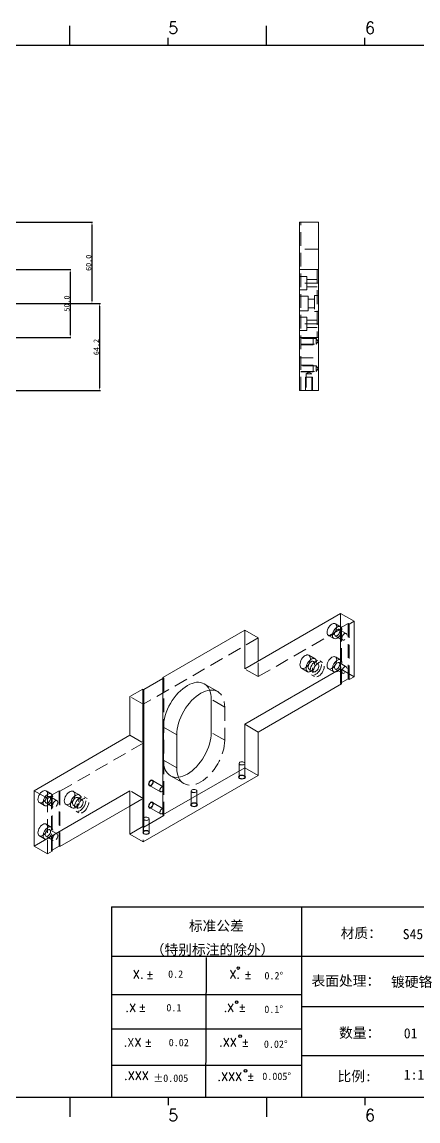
# Model space of a CAD drawing. Extents: x 83 to 30050, y -7164 to 695.
# Drawn here: x 23019 to 23312, y -3795 to -2985 of the extents above; entities that cross this region are included whole.
import ezdxf
from ezdxf.enums import TextEntityAlignment as Align

# ---------------------------------------------------------------- set-up
doc = ezdxf.new("R2010")
doc.units = 0
doc.header["$LTSCALE"] = 8
doc.header["$MEASUREMENT"] = 0
doc.header["$PDSIZE"] = 5
doc.linetypes.add('HIDDEN', pattern=[1.905, 1.27, -0.635])
doc.layers.get('0').update_dxf_attribs({"linetype": 'CONTINUOUS'})
doc.layers.get('Defpoints').update_dxf_attribs({"linetype": 'CONTINUOUS'})
doc.layers.add('41', color=3, linetype='CONTINUOUS')
doc.layers.add('dim', color=82, linetype='CONTINUOUS', lineweight=9)
doc.styles.add('SIMPLEX', font='SIMPLEX')
doc.styles.get("Standard").update_dxf_attribs({"font": '', "height": 4})
doc.styles.get('Standard').set_extended_font_data('SimSun')
doc.dimstyles.new('ISO-25', dxfattribs={"dimtxt": 6, "dimasz": 2.5, "dimexe": 1.25, "dimexo": 0.625, "dimtad": 1, "dimdec": 1, "dimzin": 1, "dimdsep": 46, "dimtxsty": 'Standard', "dimcen": 2.5, "dimadec": 0, "dimazin": 0, "dimtm": 1e-09, "dimtfac": 1, "dimtdec": 1, "dimtmove": 0, "dimatfit": 3, "dimfxl": 1, "dimtolj": 1, "dimtzin": 0, "dimarcsym": 0})

# ---------------------------------------------------------------- blocks, each defined once
blk = doc.blocks.new('A$C0BB32EA6')
at = {"layer": '41'}
for p, q in [((324.77, 427.84), (324.77, 435.66)), ((402.96, 427.84), (402.96, 435.66)), ((615.63, 427.84), (12.02, 427.84)), ((363.87, 427.84), (363.87, 430.97)), ((442.06, 427.84), (442.06, 430.97)), ((341.34, 85.85), (615.63, 85.85)), ((341.34, 85.85), (341.34, 10.32)), ((416.87, 85.85), (416.87, 10.32)), ((615.63, 66.14), (341.34, 66.14)), ((378.86, 10.02), (379.1, 65.84)), ((341.34, 51.12), (416.87, 51.12)), ((615.63, 46.17), (416.87, 46.17)), ((341.34, 37.5), (401.12, 37.5)), ((341.34, 37.5), (416.87, 37.5)), ((615.63, 26.74), (416.87, 26.74)), ((341.34, 23.05), (401.87, 23.05)), ((341.34, 23.05), (401.87, 23.05)), ((341.34, 23.05), (401.87, 23.05)), ((341.34, 23.05), (401.87, 23.05)), ((341.34, 23.05), (401.87, 23.05)), ((341.34, 23.05), (416.87, 23.05)), ((12.02, 10.32), (615.63, 10.32)), ((324.77, 10.32), (324.77, 2.5)), ((326.34, 10.32), (401.87, 10.32)), ((363.87, 10.32), (363.87, 7.19)), ((402.96, 10.32), (402.96, 2.5)), ((442.06, 10.32), (442.06, 7.19))]:
    blk.add_line(p, q, dxfattribs=at)
for centre in [(391.73, 61.61), (391.07, 48.04), (392.49, 34.54), (394.6, 20.83)]:
    blk.add_circle(centre, 0.516, dxfattribs=at)
at = {"layer": '41', "style": 'SIMPLEX'}
for s, height, p in [('5', 4.69, (363.87, 432.54)), ('6', 4.69, (442.06, 432.54)), ('X.', 3.284, (349.84, 57.49)), ('%%p', 3.284, (355.04, 57.36)), ('X.', 3.284, (388.21, 57.49)), ('%%p', 3.284, (394.07, 57.36)), ('.X', 3.284, (346.89, 44.16)), ('%%p', 3.284, (352.09, 44.33)), ('.X', 3.284, (385.9, 44.16)), ('%%p', 3.284, (391.76, 44.33)), ('.XX', 3.284, (346.2, 30.42)), ('%%p', 3.284, (354.44, 30.46)), ('.XX', 3.284, (384.11, 30.42)), ('%%p', 3.284, (393.01, 30.46)), ('.XXX', 3.284, (383.48, 16.83)), ('%%p', 3.284, (395.11, 16.95)), ('5', 4.69, (363.87, 0.87)), ('6', 4.69, (442.06, 0.87))]:
    blk.add_text(s, height=height, dxfattribs=at).set_placement(p)
at = {"layer": '41', "linetype": 'Continuous'}
for s, p in [('标准公差', (372.08, 76.36)), ('材质：', (432.42, 73.5)), ('（特别标注的除外）', (356.94, 66.94)), ('表面处理：', (420.83, 54.55)), ('数量：', (431.79, 33.91)), ('比例:', (431.16, 16.65))]:
    blk.add_text(s, height=4, dxfattribs=at).set_placement(p)
at = {"layer": '41'}
for s, p in [('0.2', (363.82, 57.75)), ('0.2%%D', (402.12, 57.11)), ('0.1', (363.14, 44.41)), ('0.1%%D', (402.07, 43.76)), ('0.02', (364.07, 30.58)), ('0.02%%D', (401.9, 29.93)), ('0.005%%D', (401.27, 17.16))]:
    blk.add_text(s, height=2.929, dxfattribs=at).set_placement(p)
at = {"layer": '41', "style": 'SIMPLEX'}
blk.add_text('.XXX', height=3.284, dxfattribs=at).set_placement((351.31, 18.87), align=Align.MIDDLE_CENTER)
at = {"layer": '41'}
blk.add_text('%%P0.005', height=2.929, dxfattribs=at).set_placement((364.87, 17.89), align=Align.MIDDLE_CENTER)
at = {"layer": '41', "linetype": 'Continuous'}
for tag, p in [('材质', (457.07, 73.08)), ('代号', (522.6, 73.29)), ('表面处理', (452.44, 54.13)), ('审核', (523.65, 54.34)), ('名称', (585.81, 54.97)), ('数量', (457.5, 33.7)), ('设计', (523.23, 34.13)), ('件号', (586.65, 33.91)), ('比例', (457.5, 17.28)), ('版本', (587.08, 16.23))]:
    blk.add_attdef(tag, p, '', height=4, dxfattribs=at)
blk = doc.blocks.new('*D1103')
at = {"layer": 'Defpoints', "color": 0}
for p in [(22989.61, -3167.45), (22989.61, -3217.45), (23055.02, -3217.45)]:
    blk.add_point(p, dxfattribs=at)
at = {"layer": 'dim', "color": 0, "lineweight": -2}
for p, q in [((22990.11, -3167.45), (23055.52, -3167.45)), ((23055.02, -3169.45), (23055.02, -3215.45)), ((22990.11, -3217.45), (23055.52, -3217.45))]:
    blk.add_line(p, q, dxfattribs=at)
at = {"layer": 'dim', "color": 0}
for points in [[(23054.68, -3169.45), (23055.35, -3169.45), (23055.02, -3167.45)], [(23054.68, -3215.45), (23055.35, -3215.45), (23055.02, -3217.45)]]:
    blk.add_solid(points, dxfattribs=at)
at = {"layer": 'dim', "color": 0, "insert": (23052.52, -3192.45), "char_height": 4, "attachment_point": 5, "rotation": 90}
blk.add_mtext('\\A1;50.0', dxfattribs=at)
blk = doc.blocks.new('*D1104')
at = {"layer": 'Defpoints', "color": 0}
for p in [(22989.61, -3192.45), (23076.79, -3192.45), (22889.61, -3256.65)]:
    blk.add_point(p, dxfattribs=at)
at = {"layer": 'dim', "color": 0, "lineweight": -2}
for p, q in [((22990.11, -3192.45), (23077.29, -3192.45)), ((23076.79, -3254.65), (23076.79, -3194.45)), ((22890.11, -3256.65), (23077.29, -3256.65))]:
    blk.add_line(p, q, dxfattribs=at)
at = {"layer": 'dim', "color": 0}
for points in [[(23076.46, -3194.45), (23077.13, -3194.45), (23076.79, -3192.45)], [(23076.46, -3254.65), (23077.13, -3254.65), (23076.79, -3256.65)]]:
    blk.add_solid(points, dxfattribs=at)
at = {"layer": 'dim', "color": 0, "insert": (23074.29, -3224.55), "char_height": 4, "attachment_point": 5, "rotation": 90}
blk.add_mtext('\\A1;64.2', dxfattribs=at)
blk = doc.blocks.new('*D1105')
at = {"layer": 'Defpoints', "color": 0}
for p in [(22889.61, -3132.45), (22989.61, -3192.45), (23071.1, -3192.45)]:
    blk.add_point(p, dxfattribs=at)
at = {"layer": 'dim', "color": 0, "lineweight": -2}
for p, q in [((22890.11, -3132.45), (23071.6, -3132.45)), ((23071.1, -3134.45), (23071.1, -3190.45)), ((22990.11, -3192.45), (23071.6, -3192.45))]:
    blk.add_line(p, q, dxfattribs=at)
at = {"layer": 'dim', "color": 0}
for points in [[(23070.76, -3134.45), (23071.43, -3134.45), (23071.1, -3132.45)], [(23070.76, -3190.45), (23071.43, -3190.45), (23071.1, -3192.45)]]:
    blk.add_solid(points, dxfattribs=at)
at = {"layer": 'dim', "color": 0, "insert": (23068.6, -3162.45), "char_height": 4, "attachment_point": 5, "rotation": 90}
blk.add_mtext('\\A1;60.0', dxfattribs=at)

msp = doc.modelspace()

# ---------------------------------------------------------------- linework, layer by layer
at = {"color": 7, "linetype": 'Continuous', "lineweight": 15}
for p, q in [((23224.309, -3132.451), (23238.309, -3132.451)), ((23224.309, -3167.451), (23224.309, -3132.451)), ((23238.309, -3167.451), (23238.309, -3132.451)), ((23224.309, -3217.451), (23224.309, -3167.451)), ((23224.309, -3167.451), (23238.309, -3167.451)), ((23238.309, -3217.451), (23238.309, -3167.451)), ((23224.309, -3217.451), (23238.309, -3217.451)), ((23224.309, -3256.651), (23224.309, -3217.451)), ((23238.309, -3256.651), (23238.309, -3217.451)), ((23238.309, -3256.651), (23224.309, -3256.651)), ((23254.656, -3421.11), (23183.945, -3461.93)), ((23254.656, -3461.937), (23254.656, -3421.11)), ((23254.656, -3421.11), (23264.555, -3426.825)), ((23264.555, -3467.652), (23264.555, -3426.825)), ((23123.487, -3468.253), (23183.945, -3433.351)), ((23183.945, -3461.93), (23183.945, -3433.351)), ((23183.945, -3433.351), (23193.844, -3439.066)), ((23193.844, -3456.215), (23193.844, -3439.066)), ((23123.487, -3469.069), (23109.345, -3477.233)), ((23123.487, -3569.667), (23123.487, -3468.253)), ((23183.945, -3502.757), (23254.656, -3461.937)), ((23254.656, -3461.937), (23264.555, -3467.652)), ((23261.019, -3469.693), (23264.555, -3467.652)), ((23099.092, -3482.336), (23108.638, -3476.825)), ((23108.638, -3476.825), (23108.638, -3578.239)), ((23109.345, -3477.233), (23108.638, -3476.825)), ((23193.844, -3508.472), (23255.363, -3472.958)), ((23260.312, -3469.285), (23254.656, -3472.55)), ((23254.656, -3472.55), (23255.363, -3472.958)), ((23255.363, -3472.958), (23255.363, -3472.142)), ((23260.312, -3469.285), (23261.019, -3469.693)), ((23099.092, -3482.336), (23099.092, -3510.915)), ((23109.345, -3477.233), (23109.345, -3578.648)), ((23159.196, -3508.879), (23159.196, -3484.383)), ((23123.841, -3504.793), (23123.841, -3529.289)), ((23133.74, -3510.508), (23123.841, -3504.793)), ((23183.945, -3534.766), (23183.945, -3502.757)), ((23183.945, -3502.757), (23193.844, -3508.472)), ((23193.844, -3540.481), (23193.844, -3508.472)), ((23099.092, -3510.915), (23028.381, -3551.735)), ((23133.74, -3535.004), (23133.74, -3510.508)), ((23133.74, -3535.004), (23123.841, -3529.289)), ((23108.992, -3589.465), (23193.844, -3540.481)), ((23183.945, -3534.766), (23123.487, -3569.667)), ((23193.844, -3540.481), (23183.945, -3534.766)), ((23028.381, -3551.735), (23028.381, -3592.562)), ((23028.381, -3592.562), (23099.092, -3551.742)), ((23099.092, -3551.742), (23099.092, -3583.75)), ((23047.473, -3592.97), (23099.092, -3563.172)), ((23109.345, -3578.648), (23124.194, -3570.075)), ((23124.194, -3570.075), (23123.487, -3569.667)), ((23108.638, -3578.239), (23099.092, -3583.75)), ((23109.345, -3578.648), (23108.638, -3578.239)), ((23099.092, -3583.75), (23108.992, -3589.465)), ((23028.381, -3592.562), (23038.281, -3598.277)), ((23038.281, -3598.277), (23041.816, -3596.236)), ((23046.766, -3592.562), (23041.109, -3595.828)), ((23041.109, -3595.828), (23041.816, -3596.236)), ((23041.816, -3596.236), (23041.816, -3595.42)), ((23046.766, -3592.562), (23047.473, -3592.97))]:
    msp.add_line(p, q, dxfattribs=at)
at = {"color": 7, "linetype": 'HIDDEN', "lineweight": 0}
for p, q in [((23225.309, -3256.651), (23225.309, -3132.451)), ((23238.309, -3152.451), (23224.309, -3152.451)), ((23237.309, -3167.451), (23237.309, -3217.451)), ((23229.709, -3172.451), (23224.309, -3172.451)), ((23229.709, -3177.451), (23229.709, -3172.451)), ((23237.309, -3174.701), (23229.709, -3174.701)), ((23238.309, -3177.451), (23224.309, -3177.451)), ((23224.309, -3182.451), (23229.709, -3182.451)), ((23229.709, -3182.451), (23229.709, -3177.451)), ((23229.709, -3180.201), (23237.309, -3180.201)), ((23230.709, -3186.951), (23224.309, -3186.951)), ((23230.709, -3192.451), (23230.709, -3186.951)), ((23235.309, -3189.151), (23230.709, -3189.151)), ((23230.709, -3197.951), (23230.709, -3192.451)), ((23235.309, -3186.451), (23235.309, -3198.451)), ((23238.309, -3186.451), (23235.309, -3186.451)), ((23224.309, -3197.951), (23230.709, -3197.951)), ((23230.709, -3195.751), (23235.309, -3195.751)), ((23235.309, -3198.451), (23238.309, -3198.451)), ((23229.709, -3202.451), (23224.309, -3202.451)), ((23238.309, -3207.451), (23224.309, -3207.451)), ((23229.709, -3207.451), (23229.709, -3202.451)), ((23237.309, -3204.701), (23229.709, -3204.701)), ((23229.709, -3212.451), (23229.709, -3207.451)), ((23224.309, -3212.451), (23229.709, -3212.451)), ((23229.709, -3210.201), (23237.309, -3210.201)), ((23236.709, -3218.351), (23225.309, -3218.351)), ((23225.309, -3222.551), (23236.709, -3222.551)), ((23234.309, -3222.951), (23234.309, -3217.951)), ((23236.709, -3220.451), (23236.709, -3218.351)), ((23237.971, -3220.451), (23236.709, -3218.351)), ((23236.709, -3222.551), (23236.709, -3220.451)), ((23236.709, -3222.551), (23237.971, -3220.451)), ((23224.309, -3232.451), (23238.309, -3232.451)), ((23236.709, -3238.351), (23225.309, -3238.351)), ((23234.309, -3242.951), (23234.309, -3237.951)), ((23236.709, -3240.451), (23236.709, -3238.351)), ((23237.971, -3240.451), (23236.709, -3238.351)), ((23236.709, -3242.551), (23236.709, -3240.451)), ((23236.709, -3242.551), (23237.971, -3240.451)), ((23225.309, -3242.551), (23236.709, -3242.551)), ((23233.809, -3246.651), (23228.809, -3246.651)), ((23233.809, -3246.651), (23228.809, -3246.651)), ((23233.809, -3246.651), (23228.809, -3246.651)), ((23231.309, -3242.989), (23229.209, -3244.251)), ((23233.409, -3244.251), (23229.209, -3244.251)), ((23229.209, -3244.251), (23229.209, -3256.651)), ((23233.409, -3244.251), (23231.309, -3242.989)), ((23233.409, -3256.651), (23233.409, -3244.251)), ((23254.656, -3431.723), (23260.312, -3428.458)), ((23260.312, -3428.458), (23260.312, -3469.285)), ((23260.312, -3428.458), (23261.019, -3428.866)), ((23264.555, -3426.825), (23261.019, -3428.866)), ((23255.363, -3432.131), (23193.844, -3467.645)), ((23254.61, -3430.823), (23250.791, -3428.619)), ((23258.859, -3435.874), (23253.485, -3432.772)), ((23254.656, -3431.723), (23255.363, -3432.131)), ((23255.363, -3472.142), (23255.363, -3432.131)), ((23261.019, -3428.866), (23261.019, -3469.693)), ((23193.844, -3439.066), (23108.992, -3488.051)), ((23245.792, -3437.279), (23249.61, -3439.484)), ((23250.735, -3437.535), (23256.109, -3440.637)), ((23235.768, -3454.476), (23231.242, -3451.864)), ((23193.844, -3467.645), (23193.844, -3456.215)), ((23237.921, -3458.259), (23234.668, -3456.382)), ((23241.392, -3457.146), (23239.27, -3455.921)), ((23254.61, -3455.319), (23250.791, -3453.115)), ((23258.859, -3460.37), (23253.485, -3457.268)), ((23124.194, -3468.661), (23123.487, -3468.253)), ((23124.194, -3468.661), (23123.487, -3469.069)), ((23124.194, -3570.075), (23124.194, -3468.661)), ((23193.844, -3467.645), (23183.945, -3461.93)), ((23225.743, -3461.39), (23230.268, -3464.003)), ((23231.368, -3462.097), (23234.621, -3463.975)), ((23233.271, -3466.314), (23235.392, -3467.538)), ((23245.792, -3461.776), (23249.61, -3463.98)), ((23250.735, -3462.031), (23256.109, -3465.134)), ((23254.656, -3472.55), (23254.656, -3461.937)), ((23163.917, -3478.652), (23154.017, -3472.937)), ((23108.992, -3488.051), (23099.092, -3482.336)), ((23169.096, -3490.098), (23159.196, -3484.383)), ((23108.992, -3488.051), (23108.992, -3516.63)), ((23169.096, -3490.098), (23169.096, -3514.594)), ((23169.096, -3514.594), (23159.196, -3508.879)), ((23108.992, -3516.63), (23047.473, -3552.143)), ((23099.092, -3510.915), (23108.992, -3516.63)), ((23179.724, -3531.58), (23179.724, -3541.705)), ((23183.924, -3541.705), (23183.924, -3531.58)), ((23129.019, -3540.735), (23138.919, -3546.45)), ((23113.598, -3547.846), (23121.659, -3552.5)), ((23123.759, -3548.862), (23115.698, -3544.209)), ((23028.381, -3551.735), (23038.281, -3557.45)), ((23041.063, -3554.101), (23037.245, -3551.897)), ((23041.816, -3555.409), (23038.281, -3557.45)), ((23038.281, -3557.45), (23038.281, -3598.277)), ((23045.313, -3559.152), (23039.939, -3556.049)), ((23041.109, -3555.001), (23046.766, -3551.735)), ((23041.109, -3595.828), (23041.109, -3555.001)), ((23041.109, -3555.001), (23041.816, -3555.409)), ((23041.816, -3595.42), (23041.816, -3555.409)), ((23046.766, -3551.735), (23046.766, -3592.562)), ((23046.766, -3551.735), (23047.473, -3552.143)), ((23047.473, -3552.143), (23047.473, -3592.97)), ((23061.82, -3554.894), (23057.294, -3552.282)), ((23063.972, -3558.677), (23060.72, -3556.8)), ((23067.444, -3557.564), (23065.322, -3556.339)), ((23108.992, -3557.457), (23099.092, -3551.742)), ((23099.092, -3563.172), (23108.992, -3557.457)), ((23108.992, -3557.457), (23108.992, -3589.465)), ((23144.368, -3551.99), (23144.368, -3562.115)), ((23148.568, -3562.115), (23148.568, -3551.99)), ((23032.245, -3560.557), (23036.064, -3562.761)), ((23037.189, -3560.813), (23042.563, -3563.915)), ((23051.795, -3561.808), (23056.32, -3564.421)), ((23057.42, -3562.516), (23060.673, -3564.393)), ((23113.598, -3564.177), (23121.659, -3568.83)), ((23123.759, -3565.193), (23115.698, -3560.54)), ((23059.323, -3566.732), (23061.444, -3567.956)), ((23109.013, -3572.401), (23109.013, -3582.526)), ((23113.213, -3582.526), (23113.213, -3572.401)), ((23041.063, -3578.597), (23037.245, -3576.393)), ((23045.313, -3583.648), (23039.939, -3580.546)), ((23032.245, -3585.053), (23036.064, -3587.258)), ((23037.189, -3585.309), (23042.563, -3588.411))]:
    msp.add_line(p, q, dxfattribs=at)
at = {"color": 7, "linetype": 'Continuous', "lineweight": 0}
for p, q in [((23225.309, -3217.951), (23234.309, -3217.951)), ((23225.309, -3222.951), (23234.309, -3222.951)), ((23225.309, -3237.951), (23234.309, -3237.951)), ((23225.309, -3242.951), (23234.309, -3242.951)), ((23228.809, -3256.651), (23228.809, -3246.651)), ((23228.809, -3256.651), (23228.809, -3246.651)), ((23228.809, -3256.651), (23228.809, -3246.651)), ((23233.809, -3256.651), (23233.809, -3246.651)), ((23233.809, -3256.651), (23233.809, -3246.651)), ((23233.809, -3256.651), (23233.809, -3246.651))]:
    msp.add_line(p, q, dxfattribs=at)
at = {"color": 7, "linetype": 'Continuous', "lineweight": 15, "flags": 128}
for points in [[(23251.827, -3430.908), (23251.738, -3430.051), (23251.477, -3429.339), (23251.056, -3428.808), (23250.496, -3428.485), (23249.826, -3428.385), (23249.078, -3428.515), (23248.292, -3428.866), (23247.505, -3429.423), (23246.758, -3430.156), (23246.087, -3431.03), (23245.527, -3431.999), (23245.106, -3433.017), (23244.845, -3434.031), (23244.756, -3434.99), (23244.845, -3435.848), (23245.106, -3436.559), (23245.527, -3437.09), (23246.087, -3437.414), (23246.758, -3437.513), (23247.505, -3437.384), (23248.292, -3437.032), (23249.078, -3436.475), (23249.826, -3435.742), (23250.496, -3434.869), (23251.056, -3433.899), (23251.477, -3432.882), (23251.738, -3431.868), (23251.827, -3430.908)], [(23251.088, -3433.833), (23250.684, -3434.449), (23250.455, -3434.929)], [(23232.382, -3454.382), (23232.297, -3453.497), (23232.045, -3452.749), (23231.639, -3452.171), (23231.095, -3451.787), (23230.437, -3451.615), (23229.694, -3451.662), (23228.899, -3451.926), (23228.086, -3452.395), (23227.291, -3453.05), (23226.548, -3453.86), (23225.89, -3454.792), (23225.346, -3455.804), (23224.94, -3456.851), (23224.688, -3457.889), (23224.603, -3458.872), (23224.688, -3459.757), (23224.94, -3460.505), (23225.346, -3461.083), (23225.89, -3461.467), (23226.548, -3461.639), (23227.291, -3461.592), (23228.086, -3461.328), (23228.899, -3460.859), (23229.694, -3460.204), (23230.437, -3459.394), (23231.095, -3458.462), (23231.639, -3457.45), (23232.045, -3456.403), (23232.297, -3455.365), (23232.382, -3454.382)], [(23251.827, -3455.404), (23251.738, -3454.547), (23251.477, -3453.835), (23251.056, -3453.304), (23250.496, -3452.981), (23249.826, -3452.881), (23249.078, -3453.011), (23248.292, -3453.363), (23247.505, -3453.919), (23246.758, -3454.653), (23246.087, -3455.526), (23245.527, -3456.496), (23245.106, -3457.513), (23244.845, -3458.527), (23244.756, -3459.486), (23244.845, -3460.344), (23245.106, -3461.056), (23245.527, -3461.587), (23246.087, -3461.91), (23246.758, -3462.009), (23247.505, -3461.88), (23248.292, -3461.528), (23249.078, -3460.972), (23249.826, -3460.238), (23250.496, -3459.365), (23251.056, -3458.395), (23251.477, -3457.378), (23251.738, -3456.364), (23251.827, -3455.404)], [(23251.088, -3458.329), (23250.684, -3458.945), (23250.455, -3459.425)], [(23159.196, -3484.383), (23159.111, -3482.431), (23158.856, -3480.596), (23158.435, -3478.897), (23157.85, -3477.348), (23157.109, -3475.965), (23156.217, -3474.762), (23155.183, -3473.749), (23154.018, -3472.937), (23152.733, -3472.334), (23151.34, -3471.945), (23149.852, -3471.774), (23148.283, -3471.823), (23146.65, -3472.091), (23144.967, -3472.576), (23143.251, -3473.272), (23141.518, -3474.174), (23139.786, -3475.273), (23138.07, -3476.558), (23136.387, -3478.016), (23134.753, -3479.634), (23133.185, -3481.396), (23131.697, -3483.284), (23130.304, -3485.282), (23129.018, -3487.37), (23127.853, -3489.526), (23126.82, -3491.732), (23125.928, -3493.965), (23125.186, -3496.204), (23124.602, -3498.428), (23124.18, -3500.615), (23123.926, -3502.743), (23123.841, -3504.793)], [(23133.74, -3510.508), (23133.825, -3508.458), (23134.08, -3506.329), (23134.501, -3504.143), (23135.086, -3501.919), (23135.828, -3499.68), (23136.719, -3497.447), (23137.753, -3495.241), (23138.918, -3493.084), (23140.203, -3490.997), (23141.597, -3488.999), (23143.085, -3487.11), (23144.653, -3485.349), (23146.286, -3483.731), (23147.969, -3482.272), (23149.685, -3480.988), (23151.418, -3479.889), (23153.151, -3478.987), (23154.867, -3478.291), (23156.549, -3477.806), (23157.946, -3477.564)], [(23123.841, -3529.289), (23123.926, -3531.241), (23124.18, -3533.076), (23124.602, -3534.776), (23125.186, -3536.324), (23125.928, -3537.707), (23126.82, -3538.911), (23127.853, -3539.923), (23129.018, -3540.735), (23130.304, -3541.338), (23131.697, -3541.727), (23133.185, -3541.898), (23134.753, -3541.849), (23136.387, -3541.581), (23138.07, -3541.096), (23139.786, -3540.4), (23141.518, -3539.498), (23143.251, -3538.399), (23144.967, -3537.115), (23146.65, -3535.656), (23148.283, -3534.039), (23149.852, -3532.277), (23151.34, -3530.388), (23152.733, -3528.39), (23154.018, -3526.303), (23155.183, -3524.146), (23156.217, -3521.94), (23157.109, -3519.707), (23157.85, -3517.468), (23158.435, -3515.244), (23158.856, -3513.058), (23159.111, -3510.929), (23159.196, -3508.879)], [(23183.308, -3542.562), (23183.727, -3542.218), (23183.916, -3541.811), (23183.852, -3541.391), (23183.544, -3541.01), (23183.028, -3540.712), (23182.367, -3540.534), (23181.64, -3540.498), (23180.936, -3540.607), (23180.339, -3540.848), (23179.92, -3541.193), (23179.731, -3541.6), (23179.795, -3542.019), (23180.103, -3542.401), (23180.619, -3542.698), (23181.28, -3542.876), (23182.007, -3542.913), (23182.711, -3542.804), (23183.308, -3542.562)], [(23116.133, -3545.17), (23116.044, -3545.808), (23115.786, -3546.473), (23115.391, -3547.084), (23114.906, -3547.567), (23114.391, -3547.865), (23113.906, -3547.941), (23113.511, -3547.786), (23113.253, -3547.419), (23113.163, -3546.885), (23113.253, -3546.246), (23113.511, -3545.582), (23113.906, -3544.971), (23114.391, -3544.488), (23114.906, -3544.19), (23115.391, -3544.114), (23115.786, -3544.269), (23116.044, -3544.635), (23116.133, -3545.17)], [(23038.281, -3554.186), (23038.192, -3553.328), (23037.931, -3552.616), (23037.509, -3552.086), (23036.95, -3551.762), (23036.279, -3551.663), (23035.532, -3551.792), (23034.745, -3552.144), (23033.959, -3552.701), (23033.211, -3553.434), (23032.541, -3554.307), (23031.981, -3555.277), (23031.56, -3556.294), (23031.298, -3557.308), (23031.21, -3558.268), (23031.298, -3559.125), (23031.56, -3559.837), (23031.981, -3560.368), (23032.541, -3560.691), (23033.211, -3560.791), (23033.959, -3560.661), (23034.745, -3560.309), (23035.532, -3559.753), (23036.279, -3559.02), (23036.95, -3558.146), (23037.509, -3557.177), (23037.931, -3556.159), (23038.192, -3555.145), (23038.281, -3554.186)], [(23037.542, -3557.111), (23037.138, -3557.727), (23036.909, -3558.206)], [(23058.433, -3554.8), (23058.348, -3553.915), (23058.097, -3553.168), (23057.691, -3552.589), (23057.147, -3552.205), (23056.489, -3552.033), (23055.746, -3552.08), (23054.951, -3552.344), (23054.138, -3552.813), (23053.342, -3553.468), (23052.6, -3554.278), (23051.942, -3555.21), (23051.398, -3556.222), (23050.991, -3557.27), (23050.74, -3558.308), (23050.655, -3559.29), (23050.74, -3560.175), (23050.991, -3560.923), (23051.398, -3561.501), (23051.942, -3561.885), (23052.6, -3562.057), (23053.342, -3562.01), (23054.138, -3561.746), (23054.951, -3561.277), (23055.746, -3560.623), (23056.489, -3559.812), (23057.147, -3558.88), (23057.691, -3557.869), (23058.097, -3556.821), (23058.348, -3555.783), (23058.433, -3554.8)], [(23116.133, -3561.501), (23116.044, -3562.139), (23115.786, -3562.804), (23115.391, -3563.415), (23114.906, -3563.898), (23114.391, -3564.196), (23113.906, -3564.272), (23113.511, -3564.117), (23113.253, -3563.75), (23113.163, -3563.215), (23113.253, -3562.577), (23113.511, -3561.913), (23113.906, -3561.302), (23114.391, -3560.818), (23114.906, -3560.521), (23115.391, -3560.445), (23115.786, -3560.599), (23116.044, -3560.966), (23116.133, -3561.501)], [(23147.953, -3562.973), (23148.371, -3562.628), (23148.56, -3562.221), (23148.497, -3561.802), (23148.188, -3561.42), (23147.673, -3561.122), (23147.012, -3560.944), (23146.285, -3560.908), (23145.581, -3561.017), (23144.983, -3561.258), (23144.565, -3561.603), (23144.376, -3562.01), (23144.44, -3562.429), (23144.748, -3562.811), (23145.264, -3563.109), (23145.925, -3563.286), (23146.651, -3563.323), (23147.356, -3563.214), (23147.953, -3562.973)], [(23038.281, -3578.682), (23038.192, -3577.825), (23037.931, -3577.113), (23037.509, -3576.582), (23036.95, -3576.258), (23036.279, -3576.159), (23035.532, -3576.289), (23034.745, -3576.64), (23033.959, -3577.197), (23033.211, -3577.93), (23032.541, -3578.804), (23031.981, -3579.773), (23031.56, -3580.79), (23031.298, -3581.804), (23031.21, -3582.764), (23031.298, -3583.621), (23031.56, -3584.333), (23031.981, -3584.864), (23032.541, -3585.188), (23033.211, -3585.287), (23033.959, -3585.158), (23034.745, -3584.806), (23035.532, -3584.249), (23036.279, -3583.516), (23036.95, -3582.642), (23037.509, -3581.673), (23037.931, -3580.656), (23038.192, -3579.642), (23038.281, -3578.682)], [(23037.542, -3581.607), (23037.138, -3582.223), (23036.909, -3582.702)], [(23112.598, -3583.383), (23113.016, -3583.038), (23113.205, -3582.631), (23113.141, -3582.212), (23112.833, -3581.83), (23112.317, -3581.533), (23111.656, -3581.355), (23110.93, -3581.318), (23110.225, -3581.427), (23109.628, -3581.668), (23109.21, -3582.013), (23109.021, -3582.42), (23109.084, -3582.839), (23109.393, -3583.221), (23109.908, -3583.519), (23110.569, -3583.697), (23111.296, -3583.733), (23112, -3583.624), (23112.598, -3583.383)]]:
    msp.add_lwpolyline(points, dxfattribs=at)
at = {"color": 7, "linetype": 'HIDDEN', "lineweight": 0, "flags": 128}
for points in [[(23248.587, -3436.847), (23248.574, -3437.194), (23248.663, -3438.052), (23248.925, -3438.764), (23249.346, -3439.295), (23249.906, -3439.618), (23250.576, -3439.717), (23251.323, -3439.588), (23252.11, -3439.236), (23252.897, -3438.68), (23253.644, -3437.946), (23254.314, -3437.073), (23254.874, -3436.103), (23255.295, -3435.086), (23255.557, -3434.072), (23255.645, -3433.112), (23255.645, -3433.112)], [(23250.455, -3434.929), (23250.358, -3435.191), (23250.187, -3435.929), (23250.187, -3436.598), (23250.358, -3437.139), (23250.684, -3437.504), (23251.138, -3437.659), (23251.677, -3437.592), (23252.255, -3437.309), (23252.82, -3436.834), (23253.322, -3436.209), (23253.717, -3435.491), (23253.968, -3434.743), (23254.054, -3434.031), (23254.054, -3434.031)], [(23254.054, -3434.031), (23253.968, -3433.419), (23253.717, -3432.961), (23253.322, -3432.698), (23252.82, -3432.653), (23252.255, -3432.83), (23251.677, -3433.214), (23251.138, -3433.77), (23251.088, -3433.833)], [(23255.645, -3433.112), (23255.557, -3432.255), (23255.295, -3431.543), (23254.874, -3431.012), (23254.314, -3430.689), (23253.644, -3430.59), (23252.897, -3430.719), (23252.11, -3431.071), (23251.815, -3431.255)], [(23259.428, -3437.133), (23259.342, -3436.521), (23259.091, -3436.063), (23258.696, -3435.8), (23258.194, -3435.755), (23257.629, -3435.933), (23257.051, -3436.316), (23256.512, -3436.872), (23256.058, -3437.551), (23255.732, -3438.293), (23255.561, -3439.031), (23255.561, -3439.701), (23255.732, -3440.241), (23256.058, -3440.606), (23256.512, -3440.762), (23257.051, -3440.695), (23257.629, -3440.411), (23258.194, -3439.936), (23258.696, -3439.312), (23259.091, -3438.593), (23259.342, -3437.845), (23259.428, -3437.133)], [(23229.192, -3460.641), (23229.129, -3461.485), (23229.214, -3462.369), (23229.465, -3463.117), (23229.872, -3463.696), (23230.416, -3464.079), (23231.073, -3464.251), (23231.816, -3464.204), (23232.612, -3463.941), (23233.425, -3463.471), (23234.22, -3462.817), (23234.963, -3462.006), (23235.62, -3461.075), (23236.164, -3460.063), (23236.571, -3459.015), (23236.822, -3457.977), (23236.907, -3456.994)], [(23235.351, -3457.892), (23235.265, -3457.215), (23235.012, -3456.688), (23234.611, -3456.351), (23234.092, -3456.227), (23233.493, -3456.327), (23232.859, -3456.643), (23232.237, -3457.152), (23231.672, -3457.815), (23231.208, -3458.584), (23230.878, -3459.402), (23230.706, -3460.207), (23230.706, -3460.941), (23230.878, -3461.549), (23231.208, -3461.985), (23231.672, -3462.218), (23232.237, -3462.23), (23232.859, -3462.02), (23233.493, -3461.604), (23234.092, -3461.012), (23234.611, -3460.289), (23235.012, -3459.489), (23235.265, -3458.669), (23235.351, -3457.892)], [(23232.028, -3463.566), (23232.115, -3462.53), (23232.372, -3461.436), (23232.789, -3460.329), (23233.348, -3459.254), (23234.027, -3458.255), (23234.797, -3457.374), (23235.628, -3456.645), (23236.486, -3456.1), (23237.334, -3455.76), (23238.139, -3455.64), (23238.868, -3455.744), (23239.49, -3456.068), (23239.98, -3456.598), (23240.319, -3457.314), (23240.492, -3458.185), (23240.492, -3459.176), (23240.319, -3460.247), (23239.98, -3461.353), (23239.49, -3462.45), (23238.868, -3463.492), (23238.139, -3464.437), (23237.334, -3465.246), (23236.486, -3465.886), (23235.628, -3466.331), (23234.797, -3466.562), (23234.027, -3466.571), (23233.348, -3466.356), (23232.789, -3465.926), (23232.372, -3465.3), (23232.115, -3464.503), (23232.028, -3463.566)], [(23236.907, -3456.994), (23236.822, -3456.11), (23236.571, -3455.362), (23236.164, -3454.783), (23235.62, -3454.4), (23234.963, -3454.228), (23234.22, -3454.275), (23233.425, -3454.538), (23232.612, -3455.008), (23232.318, -3455.226)], [(23233.937, -3462.464), (23234.024, -3463.141), (23234.277, -3463.668), (23234.678, -3464.006), (23235.197, -3464.129), (23235.796, -3464.03), (23236.43, -3463.714), (23237.052, -3463.205), (23237.616, -3462.542), (23238.081, -3461.773), (23238.411, -3460.955), (23238.582, -3460.15), (23238.582, -3459.416), (23238.411, -3458.808), (23238.081, -3458.372), (23237.616, -3458.139), (23237.052, -3458.127), (23236.43, -3458.337), (23235.796, -3458.753), (23235.197, -3459.344), (23234.678, -3460.067), (23234.277, -3460.868), (23234.024, -3461.687), (23233.937, -3462.464)], [(23234.149, -3464.791), (23234.236, -3463.755), (23234.493, -3462.661), (23234.91, -3461.553), (23235.469, -3460.478), (23236.148, -3459.48), (23236.919, -3458.598), (23237.75, -3457.87), (23238.607, -3457.325), (23239.455, -3456.985), (23240.26, -3456.865), (23240.989, -3456.968), (23241.611, -3457.292), (23242.102, -3457.823), (23242.44, -3458.538), (23242.613, -3459.41), (23242.613, -3460.401), (23242.44, -3461.472), (23242.102, -3462.578), (23241.611, -3463.675), (23240.989, -3464.717), (23240.26, -3465.662), (23239.455, -3466.471), (23238.607, -3467.111), (23237.75, -3467.555), (23236.919, -3467.787), (23236.148, -3467.795), (23235.469, -3467.58), (23234.91, -3467.151), (23234.493, -3466.525), (23234.236, -3465.727), (23234.149, -3464.791)], [(23248.587, -3461.343), (23248.574, -3461.691), (23248.663, -3462.548), (23248.925, -3463.26), (23249.346, -3463.791), (23249.906, -3464.114), (23250.576, -3464.214), (23251.323, -3464.084), (23252.11, -3463.732), (23252.897, -3463.176), (23253.644, -3462.443), (23254.314, -3461.569), (23254.874, -3460.599), (23255.295, -3459.582), (23255.557, -3458.568), (23255.645, -3457.609)], [(23250.455, -3459.425), (23250.358, -3459.687), (23250.187, -3460.425), (23250.187, -3461.094), (23250.358, -3461.635), (23250.684, -3462), (23251.138, -3462.156), (23251.677, -3462.089), (23252.255, -3461.805), (23252.82, -3461.33), (23253.322, -3460.705), (23253.717, -3459.987), (23253.968, -3459.239), (23254.054, -3458.527), (23254.054, -3458.527)], [(23254.054, -3458.527), (23253.968, -3457.915), (23253.717, -3457.457), (23253.322, -3457.194), (23252.82, -3457.149), (23252.255, -3457.327), (23251.677, -3457.71), (23251.138, -3458.266), (23251.088, -3458.329)], [(23255.645, -3457.609), (23255.557, -3456.751), (23255.295, -3456.039), (23254.874, -3455.508), (23254.314, -3455.185), (23253.644, -3455.086), (23252.897, -3455.215), (23252.11, -3455.567), (23251.815, -3455.752)], [(23259.428, -3461.629), (23259.342, -3461.017), (23259.091, -3460.56), (23258.696, -3460.297), (23258.194, -3460.252), (23257.629, -3460.429), (23257.051, -3460.813), (23256.512, -3461.369), (23256.058, -3462.048), (23255.732, -3462.789), (23255.561, -3463.527), (23255.561, -3464.197), (23255.732, -3464.738), (23256.058, -3465.102), (23256.512, -3465.258), (23257.051, -3465.191), (23257.629, -3464.907), (23258.194, -3464.432), (23258.696, -3463.808), (23259.091, -3463.089), (23259.342, -3462.341), (23259.428, -3461.629)], [(23157.946, -3477.564), (23158.183, -3477.538), (23159.751, -3477.489), (23161.239, -3477.66), (23162.633, -3478.049), (23163.918, -3478.652), (23165.083, -3479.464), (23166.116, -3480.476), (23167.008, -3481.68), (23167.75, -3483.063), (23168.334, -3484.611), (23168.756, -3486.311), (23169.01, -3488.146), (23169.096, -3490.098)], [(23169.096, -3514.594), (23169.01, -3516.644), (23168.756, -3518.773), (23168.334, -3520.959), (23167.75, -3523.183), (23167.008, -3525.422), (23166.116, -3527.655), (23165.083, -3529.861), (23163.918, -3532.018), (23162.633, -3534.105), (23161.239, -3536.103), (23159.751, -3537.992), (23158.183, -3539.753), (23156.549, -3541.371), (23154.867, -3542.829), (23153.151, -3544.114), (23151.418, -3545.213), (23149.685, -3546.115), (23147.969, -3546.811), (23146.286, -3547.296), (23144.653, -3547.564), (23143.085, -3547.613), (23141.597, -3547.442), (23140.203, -3547.053), (23138.918, -3546.45), (23137.753, -3545.638), (23136.719, -3544.625), (23135.828, -3543.422), (23135.086, -3542.039), (23134.991, -3541.823)], [(23183.308, -3532.437), (23183.727, -3532.092), (23183.916, -3531.686), (23183.852, -3531.266), (23183.544, -3530.885), (23183.028, -3530.587), (23182.367, -3530.409), (23181.64, -3530.372), (23180.936, -3530.481), (23180.339, -3530.723), (23179.92, -3531.068), (23179.731, -3531.474), (23179.795, -3531.894), (23180.103, -3532.275), (23180.619, -3532.573), (23181.28, -3532.751), (23182.007, -3532.788), (23182.711, -3532.679), (23183.308, -3532.437)], [(23124.194, -3549.824), (23124.105, -3549.289), (23123.847, -3548.922), (23123.452, -3548.767), (23122.967, -3548.843), (23122.452, -3549.141), (23121.967, -3549.625), (23121.572, -3550.235), (23121.314, -3550.9), (23121.224, -3551.538), (23121.314, -3552.073), (23121.572, -3552.44), (23121.967, -3552.595), (23122.452, -3552.518), (23122.967, -3552.221), (23123.452, -3551.737), (23123.847, -3551.126), (23124.105, -3550.462), (23124.194, -3549.824)], [(23035.04, -3560.125), (23035.028, -3560.472), (23035.117, -3561.329), (23035.378, -3562.041), (23035.799, -3562.572), (23036.359, -3562.896), (23037.03, -3562.995), (23037.777, -3562.866), (23038.564, -3562.514), (23039.35, -3561.957), (23040.098, -3561.224), (23040.768, -3560.351), (23041.328, -3559.381), (23041.749, -3558.364), (23042.011, -3557.35), (23042.099, -3556.39), (23042.099, -3556.39)], [(23036.909, -3558.206), (23036.812, -3558.468), (23036.641, -3559.206), (23036.641, -3559.876), (23036.812, -3560.417), (23037.138, -3560.781), (23037.591, -3560.937), (23038.131, -3560.87), (23038.709, -3560.586), (23039.274, -3560.111), (23039.776, -3559.487), (23040.17, -3558.769), (23040.422, -3558.02), (23040.508, -3557.309), (23040.508, -3557.309)], [(23040.508, -3557.309), (23040.422, -3556.697), (23040.17, -3556.239), (23039.776, -3555.976), (23039.274, -3555.931), (23038.709, -3556.108), (23038.131, -3556.492), (23037.591, -3557.048), (23037.542, -3557.111)], [(23042.099, -3556.39), (23042.011, -3555.533), (23041.749, -3554.821), (23041.328, -3554.29), (23040.768, -3553.967), (23040.098, -3553.867), (23039.35, -3553.997), (23038.564, -3554.348), (23038.269, -3554.533)], [(23055.244, -3561.059), (23055.181, -3561.903), (23055.266, -3562.787), (23055.517, -3563.535), (23055.923, -3564.114), (23056.467, -3564.497), (23057.125, -3564.67), (23057.868, -3564.623), (23058.663, -3564.359), (23059.476, -3563.889), (23060.272, -3563.235), (23061.014, -3562.424), (23061.672, -3561.493), (23062.216, -3560.481), (23062.623, -3559.433), (23062.874, -3558.395), (23062.959, -3557.413), (23062.959, -3557.413)], [(23061.403, -3558.311), (23061.317, -3557.634), (23061.064, -3557.107), (23060.662, -3556.769), (23060.143, -3556.645), (23059.545, -3556.745), (23058.911, -3557.061), (23058.288, -3557.57), (23057.724, -3558.233), (23057.26, -3559.002), (23056.929, -3559.82), (23056.758, -3560.625), (23056.758, -3561.359), (23056.929, -3561.967), (23057.26, -3562.403), (23057.724, -3562.636), (23058.288, -3562.648), (23058.911, -3562.438), (23059.545, -3562.022), (23060.143, -3561.43), (23060.662, -3560.708), (23061.064, -3559.907), (23061.317, -3559.088), (23061.403, -3558.311)], [(23058.08, -3563.985), (23058.167, -3562.948), (23058.424, -3561.854), (23058.84, -3560.747), (23059.399, -3559.672), (23060.078, -3558.673), (23060.849, -3557.792), (23061.68, -3557.064), (23062.537, -3556.518), (23063.386, -3556.179), (23064.191, -3556.058), (23064.919, -3556.162), (23065.542, -3556.486), (23066.032, -3557.016), (23066.371, -3557.732), (23066.543, -3558.603), (23066.543, -3559.594), (23066.371, -3560.665), (23066.032, -3561.772), (23065.542, -3562.868), (23064.919, -3563.91), (23064.191, -3564.855), (23063.386, -3565.664), (23062.537, -3566.304), (23061.68, -3566.749), (23060.849, -3566.98), (23060.078, -3566.989), (23059.399, -3566.774), (23058.84, -3566.344), (23058.424, -3565.718), (23058.167, -3564.921), (23058.08, -3563.985)], [(23062.959, -3557.413), (23062.874, -3556.528), (23062.623, -3555.78), (23062.216, -3555.202), (23061.672, -3554.818), (23061.014, -3554.646), (23060.272, -3554.693), (23059.476, -3554.957), (23058.663, -3555.426), (23058.37, -3555.644)], [(23060.201, -3565.209), (23060.288, -3564.173), (23060.545, -3563.079), (23060.962, -3561.971), (23061.521, -3560.897), (23062.2, -3559.898), (23062.97, -3559.016), (23063.801, -3558.288), (23064.659, -3557.743), (23065.507, -3557.403), (23066.312, -3557.283), (23067.041, -3557.387), (23067.663, -3557.71), (23068.153, -3558.241), (23068.492, -3558.956), (23068.665, -3559.828), (23068.665, -3560.819), (23068.492, -3561.89), (23068.153, -3562.996), (23067.663, -3564.093), (23067.041, -3565.135), (23066.312, -3566.08), (23065.507, -3566.889), (23064.659, -3567.529), (23063.801, -3567.974), (23062.97, -3568.205), (23062.2, -3568.213), (23061.521, -3567.998), (23060.962, -3567.569), (23060.545, -3566.943), (23060.288, -3566.145), (23060.201, -3565.209)], [(23147.953, -3552.848), (23148.371, -3552.503), (23148.56, -3552.096), (23148.497, -3551.677), (23148.188, -3551.295), (23147.673, -3550.997), (23147.012, -3550.819), (23146.285, -3550.783), (23145.581, -3550.892), (23144.983, -3551.133), (23144.565, -3551.478), (23144.376, -3551.885), (23144.44, -3552.304), (23144.748, -3552.686), (23145.264, -3552.983), (23145.925, -3553.161), (23146.651, -3553.198), (23147.356, -3553.089), (23147.953, -3552.848)], [(23041.993, -3562.656), (23042.08, -3561.944), (23042.331, -3561.196), (23042.725, -3560.478), (23043.227, -3559.853), (23043.792, -3559.378), (23044.37, -3559.094), (23044.91, -3559.028), (23045.363, -3559.183), (23045.69, -3559.548), (23045.861, -3560.089), (23045.861, -3560.758), (23045.69, -3561.496), (23045.363, -3562.238), (23044.91, -3562.917), (23044.37, -3563.473), (23043.792, -3563.857), (23043.227, -3564.034), (23042.725, -3563.989), (23042.331, -3563.726), (23042.08, -3563.268), (23041.993, -3562.656)], [(23059.989, -3562.883), (23060.076, -3563.56), (23060.329, -3564.086), (23060.73, -3564.424), (23061.249, -3564.548), (23061.848, -3564.448), (23062.482, -3564.132), (23063.104, -3563.623), (23063.668, -3562.96), (23064.133, -3562.191), (23064.463, -3561.373), (23064.634, -3560.568), (23064.634, -3559.834), (23064.463, -3559.226), (23064.133, -3558.79), (23063.668, -3558.557), (23063.104, -3558.545), (23062.482, -3558.755), (23061.848, -3559.171), (23061.249, -3559.763), (23060.73, -3560.486), (23060.329, -3561.286), (23060.076, -3562.106), (23059.989, -3562.883)], [(23124.194, -3566.155), (23124.105, -3565.62), (23123.847, -3565.253), (23123.452, -3565.098), (23122.967, -3565.174), (23122.452, -3565.472), (23121.967, -3565.955), (23121.572, -3566.566), (23121.314, -3567.231), (23121.224, -3567.869), (23121.314, -3568.404), (23121.572, -3568.771), (23121.967, -3568.925), (23122.452, -3568.849), (23122.967, -3568.552), (23123.452, -3568.068), (23123.847, -3567.457), (23124.105, -3566.793), (23124.194, -3566.155)], [(23112.598, -3573.258), (23113.016, -3572.913), (23113.205, -3572.506), (23113.141, -3572.087), (23112.833, -3571.705), (23112.317, -3571.407), (23111.656, -3571.23), (23110.93, -3571.193), (23110.225, -3571.302), (23109.628, -3571.543), (23109.21, -3571.888), (23109.021, -3572.295), (23109.084, -3572.714), (23109.393, -3573.096), (23109.908, -3573.394), (23110.569, -3573.572), (23111.296, -3573.608), (23112, -3573.499), (23112.598, -3573.258)], [(23035.04, -3584.621), (23035.028, -3584.968), (23035.117, -3585.826), (23035.378, -3586.538), (23035.799, -3587.069), (23036.359, -3587.392), (23037.03, -3587.491), (23037.777, -3587.362), (23038.564, -3587.01), (23039.35, -3586.453), (23040.098, -3585.72), (23040.768, -3584.847), (23041.328, -3583.877), (23041.749, -3582.86), (23042.011, -3581.846), (23042.099, -3580.886), (23042.099, -3580.886)], [(23036.909, -3582.702), (23036.812, -3582.964), (23036.641, -3583.703), (23036.641, -3584.372), (23036.812, -3584.913), (23037.138, -3585.278), (23037.591, -3585.433), (23038.131, -3585.366), (23038.709, -3585.083), (23039.274, -3584.607), (23039.776, -3583.983), (23040.17, -3583.265), (23040.422, -3582.516), (23040.508, -3581.805), (23040.508, -3581.805)], [(23040.508, -3581.805), (23040.422, -3581.193), (23040.17, -3580.735), (23039.776, -3580.472), (23039.274, -3580.427), (23038.709, -3580.604), (23038.131, -3580.988), (23037.591, -3581.544), (23037.542, -3581.607)], [(23042.099, -3580.886), (23042.011, -3580.029), (23041.749, -3579.317), (23041.328, -3578.786), (23040.768, -3578.463), (23040.098, -3578.363), (23039.35, -3578.493), (23038.564, -3578.845), (23038.269, -3579.029)], [(23041.993, -3587.152), (23042.08, -3586.44), (23042.331, -3585.692), (23042.725, -3584.974), (23043.227, -3584.35), (23043.792, -3583.874), (23044.37, -3583.591), (23044.91, -3583.524), (23045.363, -3583.679), (23045.69, -3584.044), (23045.861, -3584.585), (23045.861, -3585.254), (23045.69, -3585.993), (23045.363, -3586.734), (23044.91, -3587.413), (23044.37, -3587.969), (23043.792, -3588.353), (23043.227, -3588.53), (23042.725, -3588.485), (23042.331, -3588.222), (23042.08, -3587.764), (23041.993, -3587.152)]]:
    msp.add_lwpolyline(points, dxfattribs=at)
at = {"color": 7, "linetype": 'Continuous', "lineweight": 0, "flags": 128}
for points in [[(23183.591, -3542.726), (23182.78, -3543.039), (23181.824, -3543.148), (23180.867, -3543.039), (23180.056, -3542.726), (23179.514, -3542.258), (23179.324, -3541.705), (23179.514, -3541.153), (23180.056, -3540.685), (23180.867, -3540.372), (23181.824, -3540.262), (23182.78, -3540.372), (23183.591, -3540.685), (23184.133, -3541.153), (23184.324, -3541.705), (23184.133, -3542.258), (23183.591, -3542.726)], [(23114.648, -3548.069), (23113.972, -3548.304), (23113.398, -3548.192), (23113.015, -3547.751), (23112.881, -3547.048), (23113.015, -3546.189), (23113.398, -3545.306), (23113.972, -3544.532), (23114.648, -3543.986), (23115.325, -3543.751), (23115.898, -3543.862), (23116.282, -3544.303), (23116.416, -3545.007), (23116.282, -3545.866), (23115.898, -3546.749), (23115.325, -3547.523), (23114.648, -3548.069)], [(23114.648, -3564.4), (23113.972, -3564.635), (23113.398, -3564.523), (23113.015, -3564.082), (23112.881, -3563.379), (23113.015, -3562.52), (23113.398, -3561.636), (23113.972, -3560.863), (23114.648, -3560.317), (23115.325, -3560.082), (23115.898, -3560.193), (23116.282, -3560.634), (23116.416, -3561.338), (23116.282, -3562.197), (23115.898, -3563.08), (23115.325, -3563.854), (23114.648, -3564.4)], [(23148.236, -3563.136), (23147.425, -3563.449), (23146.468, -3563.559), (23145.511, -3563.449), (23144.7, -3563.136), (23144.158, -3562.668), (23143.968, -3562.115), (23144.158, -3561.563), (23144.7, -3561.095), (23145.511, -3560.782), (23146.468, -3560.672), (23147.425, -3560.782), (23148.236, -3561.095), (23148.778, -3561.563), (23148.968, -3562.115), (23148.778, -3562.668), (23148.236, -3563.136)], [(23112.881, -3583.546), (23112.07, -3583.859), (23111.113, -3583.969), (23110.156, -3583.859), (23109.345, -3583.546), (23108.803, -3583.078), (23108.613, -3582.526), (23108.803, -3581.973), (23109.345, -3581.505), (23110.156, -3581.192), (23111.113, -3581.082), (23112.07, -3581.192), (23112.881, -3581.505), (23113.423, -3581.973), (23113.613, -3582.526), (23113.423, -3583.078), (23112.881, -3583.546)]]:
    msp.add_lwpolyline(points, dxfattribs=at)
at = {"color": 7, "linetype": 'Continuous', "lineweight": 15}
for centre, radius, start, end in [((23256.339, -3437.595), 7.788, 125.513491, 174.491886), ((23237.84, -3462.023), 8.757, 129.087521, 170.917855), ((23256.339, -3462.091), 7.788, 125.513491, 174.491886), ((23151.004, -3535.363), 17.268, 178.810382, 201.971458), ((23042.793, -3560.872), 7.788, 125.513491, 174.491886), ((23063.892, -3562.441), 8.757, 129.087521, 170.917855), ((23042.793, -3585.369), 7.788, 125.513491, 174.491886)]:
    msp.add_arc(centre, radius, start, end, dxfattribs=at)

# ---------------------------------------------------------------- block references
at = {"layer": '41', "linetype": 'Continuous'}
ref = msp.add_blockref('A$C0BB32EA6', (22451.49, -3796.981), dxfattribs=dict(at, xscale=1.857520926721008, yscale=1.857520926719644, zscale=1.857520926720001))
ref.add_attrib('比例', '1:1', (23301.297, -3764.881), dxfattribs={"linetype": 'Continuous', "height": 7.4301})
ref.add_attrib('数量', '01', (23301.297, -3734.374), dxfattribs={"linetype": 'Continuous', "height": 7.4301})
ref.add_attrib('表面处理', '镀硬铬', (23291.904, -3696.437), dxfattribs={"linetype": 'Continuous', "height": 7.4301})
ref.add_attrib('材质', 'S45C', (23300.514, -3661.237), dxfattribs={"linetype": 'Continuous', "height": 7.4301})

# ---------------------------------------------------------------- dimensions: what is measured, and where the dimension line sits
at = {"layer": 'dim'}
for base, p1, p2, picture, middle in [((23071.098, -3192.451), (22889.611, -3132.451), (22989.611, -3192.451), '*D1105', (23068.598, -3162.451)), ((23055.016, -3217.451), (22989.611, -3167.451), (22989.611, -3217.451), '*D1103', (23052.517, -3192.451)), ((23076.793, -3192.451), (22889.611, -3256.651), (22989.611, -3192.451), '*D1104', (23074.293, -3224.551))]:
    dim = msp.add_linear_dim(base=base, p1=p1, p2=p2, angle=90, dimstyle='ISO-25', override={"dimtxt": 2.5, "dimasz": 2, "dimexe": 0.49975, "dimexo": 0.49975, "dimgap": 0.49975}, dxfattribs=at)
    dim.commit()
    dim.dimension.update_dxf_attribs({"geometry": picture, "text_midpoint": middle})

doc.saveas('drawing.dxf')
